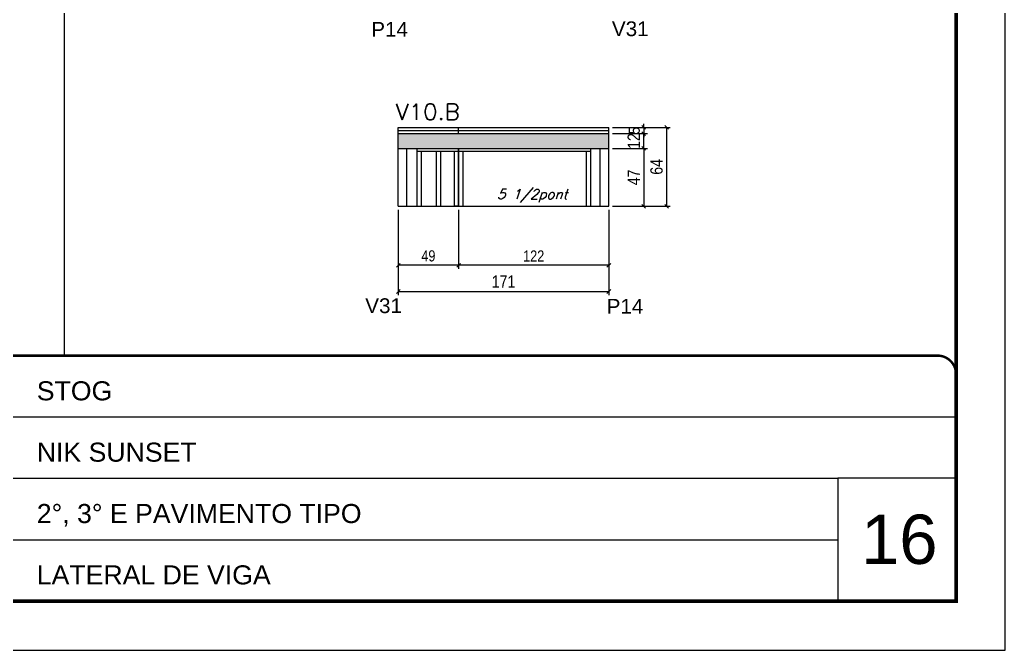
# Model space of a CAD drawing. Extents: x -10448 to -1189, y -11772 to 17235.
# Drawn here: x -4995 to -4195, y 12349 to 12860 of the extents above; entities that cross this region are included whole.
import ezdxf

# ---------------------------------------------------------------- set-up
doc = ezdxf.new("R2010")
doc.units = 0
doc.linetypes.add('CONTINUO', pattern=[0])
doc.linetypes.add('DASHED', pattern=[0.75, 0.5, -0.25])
for name, color, linetype in [('5', 5, 'Continuous'), ('COTA', 241, 'Continuous'), ('Painéis', 200, 'Continuous'), ('SARR_2.2x7', 40, 'Continuous'), ('SARR_3.5x7', 81, 'Continuous'), ('SARR_EDITAR', 141, 'Continuous'), ('texto', 7, 'Continuous')]:
    doc.layers.add(name, color=color, linetype=linetype)
for name, color, linetype, lineweight in [('CARIMBO', 255, 'Continuous', 9), ('Folhas', 255, 'Continuous', 9), ('SARRAFO DE PRESSAO', 251, 'DASHED', 9), ('Texto Seção', 7, 'Continuous', 15)]:
    doc.layers.add(name, color=color, linetype=linetype, lineweight=lineweight)
doc.styles.add('ARIAL', font='arial.ttf')
doc.styles.add('COTA TECNICA', font='techl___.ttf', dxfattribs={"height": 10})
doc.styles.add('COTA TECNICA-50', font='techl___.ttf', dxfattribs={"height": 9})
doc.styles.add('REGUA-120', font='ROMANS.shx', dxfattribs={"height": 15})
doc.styles.add('Romans', font='romans.shx')
doc.styles.get("Standard").update_dxf_attribs({"font": 'arial.ttf'})
doc.dimstyles.new('COTA PAINEL-50', dxfattribs={"dimtxt": 9, "dimasz": 3, "dimexe": 3, "dimexo": 3, "dimgap": 3, "dimtad": 1, "dimdec": 1, "dimzin": 12, "dimdsep": 46, "dimtxsty": 'COTA TECNICA-50', "dimblk1": 'OBLIQUE', "dimblk2": 'OBLIQUE', "dimsah": 1, "dimcen": 0.9, "dimclrd": 4, "dimclre": 4, "dimclrt": 240, "dimadec": 1, "dimazin": 3, "dimtfac": 1, "dimtdec": 1, "dimtmove": 0, "dimatfit": 3, "dimfxl": 1, "dimtolj": 1, "dimtzin": 12, "dimarcsym": 0})
doc.dimstyles.new('PAINEL', dxfattribs={"dimtxt": 10, "dimasz": 3, "dimexe": 3, "dimexo": 3, "dimgap": 3, "dimtad": 1, "dimdec": 1, "dimzin": 12, "dimdsep": 46, "dimtxsty": 'COTA TECNICA', "dimblk1": 'OBLIQUE', "dimblk2": 'OBLIQUE', "dimsah": 1, "dimcen": 0.9, "dimclrd": 4, "dimclre": 4, "dimclrt": 240, "dimadec": 1, "dimazin": 3, "dimtfac": 1, "dimtdec": 1, "dimtmove": 0, "dimatfit": 3, "dimfxl": 1, "dimtolj": 1, "dimtzin": 12, "dimarcsym": 0})

# ---------------------------------------------------------------- blocks, each defined once
blk = doc.blocks.new('9999999999')
at = {"color": 30, "linetype": 'CONTINUO'}
for p, q in [((98564.56, 34379.64), (99583.98, 34379.64)), ((98564.56, 34329.83), (99487.98, 34329.83)), ((99583.98, 34329.83), (99487.98, 34329.83)), ((99487.98, 34329.83), (99487.98, 34230.21)), ((98564.56, 34280.02), (99487.98, 34280.02))]:
    blk.add_line(p, q, dxfattribs=at)
at = {"color": 30, "linetype": 'CONTINUO', "const_width": 2}
blk.add_lwpolyline([(99583.98, 34230.21), (99583.98, 34414.45, 0.414214), (99568.98, 34429.45), (98228.98, 34429.45, 0.414214), (98213.98, 34414.45), (98213.98, 34245.21, 0.414214), (98228.98, 34230.21), (99583.98, 34230.21)], format="xyb", dxfattribs=at)
at = {"layer": 'Folhas'}
blk.add_lwpolyline([(98138.98, 34190.21), (99623.98, 34190.21), (99623.98, 35240.21), (98138.98, 35240.21)], close=True, dxfattribs=at)
at = {"layer": 'Folhas', "color": 30, "const_width": 3}
blk.add_lwpolyline([(98213.98, 34230.21), (99583.98, 34230.21), (99583.98, 35200.21), (98213.98, 35200.21)], close=True, dxfattribs=at)
at = {"color": 7, "linetype": 'Continuous', "ltscale": 5, "style": 'ARIAL'}
for s, height, p in [('STOG', 15.483, (98837.68, 34393.13)), ('NIK SUNSET', 15.483, (98837.68, 34343.32)), ('2°, 3° E PAVIMENTO TIPO', 15.4829, (98837.68, 34293.51)), ('LATERAL DE VIGA', 15.4829, (98837.68, 34243.7))]:
    blk.add_text(s, height=height, dxfattribs=at).set_placement(p)
blk = doc.blocks.new('_Oblique')
at = {"color": 0, "linetype": 'ByBlock', "lineweight": -2}
blk.add_line((-0.5, -0.5), (0.5, 0.5), dxfattribs=at)
blk = doc.blocks.new('*D1309')
at = {"layer": 'COTA', "color": 4, "linetype": 'ByBlock', "lineweight": -2, "transparency": 16777216}
for p, q in [((-4687.65, 12705.99), (-4687.65, 12636.82)), ((-4516.65, 12705.99), (-4516.65, 12636.82)), ((-4687.65, 12639.82), (-4516.65, 12639.82))]:
    blk.add_line(p, q, dxfattribs=at)
at = {"layer": 'Defpoints', "color": 0, "linetype": 'ByBlock', "transparency": 16777216}
for p in [(-4687.65, 12708.99), (-4516.65, 12708.99), (-4516.65, 12639.82)]:
    blk.add_point(p, dxfattribs=at)
at = {"layer": 'COTA', "color": 4, "linetype": 'ByBlock', "lineweight": -2, "transparency": 16777216, "xscale": 3, "yscale": 3, "zscale": 3, "rotation": 180}
blk.add_blockref('_Oblique', (-4687.65, 12639.82), dxfattribs=at)
at = {"layer": 'COTA', "color": 4, "linetype": 'ByBlock', "lineweight": -2, "transparency": 16777216, "xscale": 3, "yscale": 3, "zscale": 3}
blk.add_blockref('_Oblique', (-4516.65, 12639.82), dxfattribs=at)
at = {"layer": 'COTA', "color": 240, "linetype": 'ByBlock', "transparency": 16777216, "insert": (-4602.15, 12647.89), "char_height": 10, "attachment_point": 5, "style": 'COTA TECNICA'}
blk.add_mtext('\\A1;171', dxfattribs=at)
blk = doc.blocks.new('*D183')
at = {"layer": 'COTA', "color": 4, "linetype": 'ByBlock', "lineweight": -2, "transparency": 16777216}
for p, q in [((-4513.65, 12755.99), (-4485.37, 12755.99)), ((-4488.37, 12755.99), (-4488.37, 12708.99)), ((-4513.65, 12708.99), (-4485.37, 12708.99))]:
    blk.add_line(p, q, dxfattribs=at)
at = {"layer": 'Defpoints', "color": 0, "linetype": 'ByBlock', "transparency": 16777216}
for p in [(-4516.65, 12755.99), (-4516.65, 12708.99), (-4488.37, 12708.99)]:
    blk.add_point(p, dxfattribs=at)
at = {"layer": 'COTA', "color": 4, "linetype": 'ByBlock', "lineweight": -2, "transparency": 16777216, "xscale": 3, "yscale": 3, "zscale": 3}
for p, rotation in [((-4488.37, 12755.99), 90), ((-4488.37, 12708.99), 270)]:
    blk.add_blockref('_Oblique', p, dxfattribs=dict(at, rotation=rotation))
at = {"layer": 'COTA', "color": 240, "linetype": 'ByBlock', "transparency": 16777216, "insert": (-4496.44, 12732.49), "char_height": 10, "attachment_point": 5, "rotation": 90, "style": 'COTA TECNICA'}
blk.add_mtext('\\A1;47', dxfattribs=at)
blk = doc.blocks.new('*D184')
at = {"layer": 'COTA', "color": 4, "linetype": 'ByBlock', "lineweight": -2, "transparency": 16777216}
for p, q in [((-4513.65, 12767.99), (-4485.37, 12767.99)), ((-4488.37, 12755.99), (-4488.37, 12767.99)), ((-4513.65, 12755.99), (-4485.37, 12755.99))]:
    blk.add_line(p, q, dxfattribs=at)
at = {"layer": 'Defpoints', "color": 0, "linetype": 'ByBlock', "transparency": 16777216}
for p in [(-4516.65, 12767.99), (-4488.37, 12767.99), (-4516.65, 12755.99)]:
    blk.add_point(p, dxfattribs=at)
at = {"layer": 'COTA', "color": 4, "linetype": 'ByBlock', "lineweight": -2, "transparency": 16777216, "xscale": 3, "yscale": 3, "zscale": 3}
for p, rotation in [((-4488.37, 12767.99), 90), ((-4488.37, 12755.99), 270)]:
    blk.add_blockref('_Oblique', p, dxfattribs=dict(at, rotation=rotation))
at = {"layer": 'COTA', "color": 240, "linetype": 'ByBlock', "transparency": 16777216, "insert": (-4496.43, 12761.99), "char_height": 10, "attachment_point": 5, "rotation": 90, "style": 'COTA TECNICA'}
blk.add_mtext('\\A1;12', dxfattribs=at)
blk = doc.blocks.new('*D185')
at = {"layer": 'COTA', "color": 4, "linetype": 'ByBlock', "lineweight": -2, "transparency": 16777216}
for p, q in [((-4513.65, 12772.99), (-4466.78, 12772.99)), ((-4469.78, 12772.99), (-4469.78, 12708.99)), ((-4513.65, 12708.99), (-4466.78, 12708.99))]:
    blk.add_line(p, q, dxfattribs=at)
at = {"layer": 'Defpoints', "color": 0, "linetype": 'ByBlock', "transparency": 16777216}
for p in [(-4516.65, 12772.99), (-4516.65, 12708.99), (-4469.78, 12708.99)]:
    blk.add_point(p, dxfattribs=at)
at = {"layer": 'COTA', "color": 4, "linetype": 'ByBlock', "lineweight": -2, "transparency": 16777216, "xscale": 3, "yscale": 3, "zscale": 3}
for p, rotation in [((-4469.78, 12772.99), 90), ((-4469.78, 12708.99), 270)]:
    blk.add_blockref('_Oblique', p, dxfattribs=dict(at, rotation=rotation))
at = {"layer": 'COTA', "color": 240, "linetype": 'ByBlock', "transparency": 16777216, "insert": (-4477.88, 12740.99), "char_height": 10, "attachment_point": 5, "rotation": 90, "style": 'COTA TECNICA'}
blk.add_mtext('\\A1;64', dxfattribs=at)
blk = doc.blocks.new('*D1310')
at = {"layer": 'COTA', "color": 4, "linetype": 'ByBlock', "lineweight": -2, "transparency": 16777216}
for p, q in [((-4513.65, 12772.99), (-4485.37, 12772.99)), ((-4488.37, 12772.99), (-4488.37, 12775.99)), ((-4488.37, 12772.99), (-4488.37, 12767.99)), ((-4513.65, 12767.99), (-4485.37, 12767.99)), ((-4488.37, 12767.99), (-4488.37, 12764.99))]:
    blk.add_line(p, q, dxfattribs=at)
at = {"layer": 'Defpoints', "color": 0, "linetype": 'ByBlock', "transparency": 16777216}
for p in [(-4516.65, 12772.99), (-4516.65, 12767.99), (-4488.37, 12767.99)]:
    blk.add_point(p, dxfattribs=at)
at = {"layer": 'COTA', "color": 4, "linetype": 'ByBlock', "lineweight": -2, "transparency": 16777216, "xscale": 3, "yscale": 3, "zscale": 3}
for p, rotation in [((-4488.37, 12772.99), 270), ((-4488.37, 12767.99), 90)]:
    blk.add_blockref('_Oblique', p, dxfattribs=dict(at, rotation=rotation))
at = {"layer": 'COTA', "color": 240, "linetype": 'ByBlock', "transparency": 16777216, "insert": (-4495.97, 12770.49), "char_height": 9, "attachment_point": 5, "rotation": 90, "style": 'COTA TECNICA-50'}
blk.add_mtext('\\A1;5', dxfattribs=at)
blk = doc.blocks.new('*D1313')
at = {"layer": 'COTA', "color": 4, "linetype": 'ByBlock', "lineweight": -2, "transparency": 16777216}
for p, q in [((-4638.65, 12705.99), (-4638.65, 12658.1)), ((-4516.65, 12705.99), (-4516.65, 12658.1)), ((-4516.65, 12661.1), (-4638.65, 12661.1))]:
    blk.add_line(p, q, dxfattribs=at)
at = {"layer": 'Defpoints', "color": 0, "linetype": 'ByBlock', "transparency": 16777216}
for p in [(-4638.65, 12708.99), (-4516.65, 12708.99), (-4638.65, 12661.1)]:
    blk.add_point(p, dxfattribs=at)
at = {"layer": 'COTA', "color": 4, "linetype": 'ByBlock', "lineweight": -2, "transparency": 16777216, "xscale": 3, "yscale": 3, "zscale": 3, "rotation": 180}
blk.add_blockref('_Oblique', (-4638.65, 12661.1), dxfattribs=at)
at = {"layer": 'COTA', "color": 4, "linetype": 'ByBlock', "lineweight": -2, "transparency": 16777216, "xscale": 3, "yscale": 3, "zscale": 3}
blk.add_blockref('_Oblique', (-4516.65, 12661.1), dxfattribs=at)
at = {"layer": 'COTA', "color": 240, "linetype": 'ByBlock', "transparency": 16777216, "insert": (-4577.65, 12668.65), "char_height": 9, "attachment_point": 5, "style": 'COTA TECNICA-50'}
blk.add_mtext('\\A1;122', dxfattribs=at)
blk = doc.blocks.new('*D1314')
at = {"layer": 'COTA', "color": 4, "linetype": 'ByBlock', "lineweight": -2, "transparency": 16777216}
for p, q in [((-4687.65, 12705.99), (-4687.65, 12658.1)), ((-4638.65, 12705.99), (-4638.65, 12658.1)), ((-4638.65, 12661.1), (-4687.65, 12661.1))]:
    blk.add_line(p, q, dxfattribs=at)
at = {"layer": 'Defpoints', "color": 0, "linetype": 'ByBlock', "transparency": 16777216}
for p in [(-4687.65, 12708.99), (-4638.65, 12708.99), (-4687.65, 12661.1)]:
    blk.add_point(p, dxfattribs=at)
at = {"layer": 'COTA', "color": 4, "linetype": 'ByBlock', "lineweight": -2, "transparency": 16777216, "xscale": 3, "yscale": 3, "zscale": 3, "rotation": 180}
blk.add_blockref('_Oblique', (-4687.65, 12661.1), dxfattribs=at)
at = {"layer": 'COTA', "color": 4, "linetype": 'ByBlock', "lineweight": -2, "transparency": 16777216, "xscale": 3, "yscale": 3, "zscale": 3}
blk.add_blockref('_Oblique', (-4638.65, 12661.1), dxfattribs=at)
at = {"layer": 'COTA', "color": 240, "linetype": 'ByBlock', "transparency": 16777216, "insert": (-4663.15, 12668.69), "char_height": 9, "attachment_point": 5, "style": 'COTA TECNICA-50'}
blk.add_mtext('\\A1;49', dxfattribs=at)

msp = doc.modelspace()

# ---------------------------------------------------------------- hatches: boundary and pattern name
at = {"layer": 'COTA', "linetype": 'ByBlock'}
h = msp.add_hatch(dxfattribs=at)
h.set_pattern_fill('AR-CONC', color=256, scale=0.03)
h.set_pattern_definition([(50, (-138723.082, -18395.9775), (5.46554007, -0.47817257), [0.5715, -6.2865]), (355, (-138723.082, -18395.9775), (-1.05730264, 5.73170536), [0.4572, -5.02921753]), (100.4514447, (-138722.6267, -18396.0174), (4.40823741, 5.25353256), [0.48570026, -5.34270734]), (46.1842, (-138723.082, -18394.4535), (8.13237123, -1.26126984), [0.85725, -9.42975]), (96.6355576, (-138722.4045, -18394.559), (7.122124, 7.42278374), [0.7285507, -8.01406824]), (351.184151, (-138723.082, -18394.4535), (7.122124, 7.42278374), [0.685799, -7.54379196]), (21, (-138722.32, -18394.8345), (4.54843174, -3.06795595), [0.5715, -6.2865]), (326, (-138722.32, -18394.8345), (1.85406085, 5.52563898), [0.4572, -5.0292]), (71.451445, (-138721.941, -18395.09), (6.40249258, 2.45768307), [0.48570026, -5.34269813]), (37.5, (-138723.0822, -18395.9775), (0.092658098, 2.536651166), [0, -4.96824, 0, -5.1054, 0, -5.04825]), (7.5, (-138723.0822, -18395.9775), (2.004589875, 3.005417245), [0, -2.91084, 0, -4.85394, 0, -1.92405]), (327.5, (-138724.7814, -18395.9775), (4.067717855, -0.17186232), [0, -1.905, 0, -5.9436, 0, -7.8867]), (317.5, (-138725.5434, -18395.9775), (4.44387544, 0.76279473), [0, -2.4765, 0, -3.94716, 0, -5.6007])])
h.paths.add_polyline_path([(-4516.65, 12755.99), (-4516.65, 12767.99), (-4687.65, 12767.99), (-4687.65, 12755.99)])

# ---------------------------------------------------------------- linework, layer by layer
for p, q in [((-4958.49, 12587.75), (-4958.49, 13358.5)), ((-4687.65, 12755.99), (-4687.65, 12767.99)), ((-4516.65, 12755.99), (-4516.65, 12767.99))]:
    msp.add_line(p, q, dxfattribs=at)
at = {"layer": 'Painéis', "linetype": 'ByBlock'}
for p, q in [((-4687.65, 12772.99), (-4516.65, 12772.99)), ((-4687.65, 12767.99), (-4687.65, 12772.99)), ((-4638.65, 12767.99), (-4638.65, 12772.99)), ((-4516.65, 12767.99), (-4516.65, 12772.99)), ((-4687.65, 12767.99), (-4516.65, 12767.99)), ((-4687.65, 12755.99), (-4516.65, 12755.99)), ((-4687.65, 12708.99), (-4687.65, 12755.99)), ((-4638.65, 12708.99), (-4638.65, 12755.99)), ((-4516.65, 12708.99), (-4516.65, 12755.99)), ((-4687.65, 12708.99), (-4516.65, 12708.99))]:
    msp.add_line(p, q, dxfattribs=at)
at = {"layer": 'SARR_2.2x7', "linetype": 'Continuous'}
for p, q in [((-4680.65, 12708.99), (-4680.65, 12755.99)), ((-4523.65, 12708.99), (-4523.65, 12755.99)), ((-4672.65, 12753.79), (-4531.65, 12753.79))]:
    msp.add_line(p, q, dxfattribs=at)
at = {"layer": 'SARR_3.5x7'}
for p, q in [((-4672.65, 12755.99), (-4672.65, 12708.99)), ((-4638.65, 12755.99), (-4638.65, 12708.99)), ((-4638.65, 12755.99), (-4638.65, 12708.99)), ((-4531.65, 12755.99), (-4531.65, 12708.99)), ((-4669.15, 12753.79), (-4669.15, 12708.99)), ((-4656.74, 12753.79), (-4656.74, 12708.99)), ((-4653.24, 12753.79), (-4653.24, 12708.99)), ((-4642.15, 12753.79), (-4642.15, 12708.99)), ((-4635.15, 12753.79), (-4635.15, 12708.99)), ((-4535.15, 12753.79), (-4535.15, 12708.99)), ((-4672.65, 12708.99), (-4669.15, 12708.99)), ((-4648.55, 12708.99), (-4645.05, 12708.99)), ((-4638.65, 12708.99), (-4642.15, 12708.99)), ((-4638.65, 12708.99), (-4635.15, 12708.99)), ((-4535.15, 12708.99), (-4531.65, 12708.99))]:
    msp.add_line(p, q, dxfattribs=at)
at = {"layer": 'SARR_EDITAR'}
for p, q in [((-4687.65, 12770.49), (-4638.65, 12770.49)), ((-4638.65, 12770.49), (-4516.65, 12770.49))]:
    msp.add_line(p, q, dxfattribs=at)

# ---------------------------------------------------------------- block references
at = {"layer": 'SARRAFO DE PRESSAO', "color": 6, "linetype": 'ByBlock'}
msp.add_blockref('9999999999', (-103818.76, -21841.7), dxfattribs=at)

# ---------------------------------------------------------------- texts
at = {"layer": '5', "linetype": 'Continuous'}
for s, rotation, p in [('P14', 0.00004, (-4709.57, 12846.65)), ('V31', 359.99996, (-4514.17, 12847.13)), ('V31', 0.00004, (-4714.42, 12622.28)), ('P14', 359.99996, (-4518.45, 12621.81))]:
    msp.add_text(s, height=12, rotation=rotation, dxfattribs=at).set_placement(p)
at = {"layer": 'CARIMBO', "style": 'ARIAL'}
msp.add_text('16', height=40, dxfattribs=at).set_placement((-4311.92, 12418.65))
at = {"layer": 'texto', "color": 2, "insert": (-4578.91, 12717.53), "char_height": 8, "attachment_point": 5, "style": 'Romans'}
msp.add_mtext('{\\Q19;\\C256;5 1/2pont}', dxfattribs=at)
at = {"layer": 'Texto Seção', "style": 'REGUA-120', "width": 1.05}
msp.add_text('V10.B', height=13, dxfattribs=at).set_placement((-4689.65, 12779.18))

# ---------------------------------------------------------------- dimensions: what is measured, and where the dimension line sits
at = {"layer": 'COTA', "linetype": 'ByBlock'}
for p1, dimstyle, picture, middle in [((-4516.65, 12772.99), 'COTA PAINEL-50', '*D1310', (-4488.37, 12770.49)), ((-4516.65, 12755.99), 'PAINEL', '*D184', (-4488.37, 12761.99))]:
    dim = msp.add_linear_dim(base=(-4488.37, 12767.99), p1=p1, p2=(-4516.65, 12767.99), angle=90, dimstyle=dimstyle, dxfattribs=at)
    dim.commit()
    dim.dimension.update_dxf_attribs({"geometry": picture, "text_midpoint": middle, "dimtype": 160})
for base, p1, picture, middle in [((-4469.78, 12708.99), (-4516.65, 12772.99), '*D185', (-4477.88, 12740.99)), ((-4488.37, 12708.99), (-4516.65, 12755.99), '*D183', (-4496.44, 12732.49))]:
    dim = msp.add_linear_dim(base=base, p1=p1, p2=(-4516.65, 12708.99), angle=90, dimstyle='PAINEL', dxfattribs=at)
    dim.commit()
    dim.dimension.update_dxf_attribs({"geometry": picture, "text_midpoint": middle})
for base, p1, p2, dimstyle, picture, middle in [((-4516.65, 12639.82), (-4687.65, 12708.99), (-4516.65, 12708.99), 'PAINEL', '*D1309', (-4602.15, 12647.89)), ((-4638.65, 12661.1), (-4516.65, 12708.99), (-4638.65, 12708.99), 'COTA PAINEL-50', '*D1313', (-4577.65, 12668.65))]:
    dim = msp.add_linear_dim(base=base, p1=p1, p2=p2, dimstyle=dimstyle, dxfattribs=at)
    dim.commit()
    dim.dimension.update_dxf_attribs({"geometry": picture, "text_midpoint": middle})
dim = msp.add_linear_dim(base=(-4687.65, 12661.1), p1=(-4638.65, 12708.99), p2=(-4687.65, 12708.99), dimstyle='COTA PAINEL-50', override={"dimtmove": 1}, dxfattribs=at)
dim.commit()
dim.dimension.update_dxf_attribs({"geometry": '*D1314', "text_midpoint": (-4663.15, 12668.69)})

doc.saveas('drawing.dxf')
